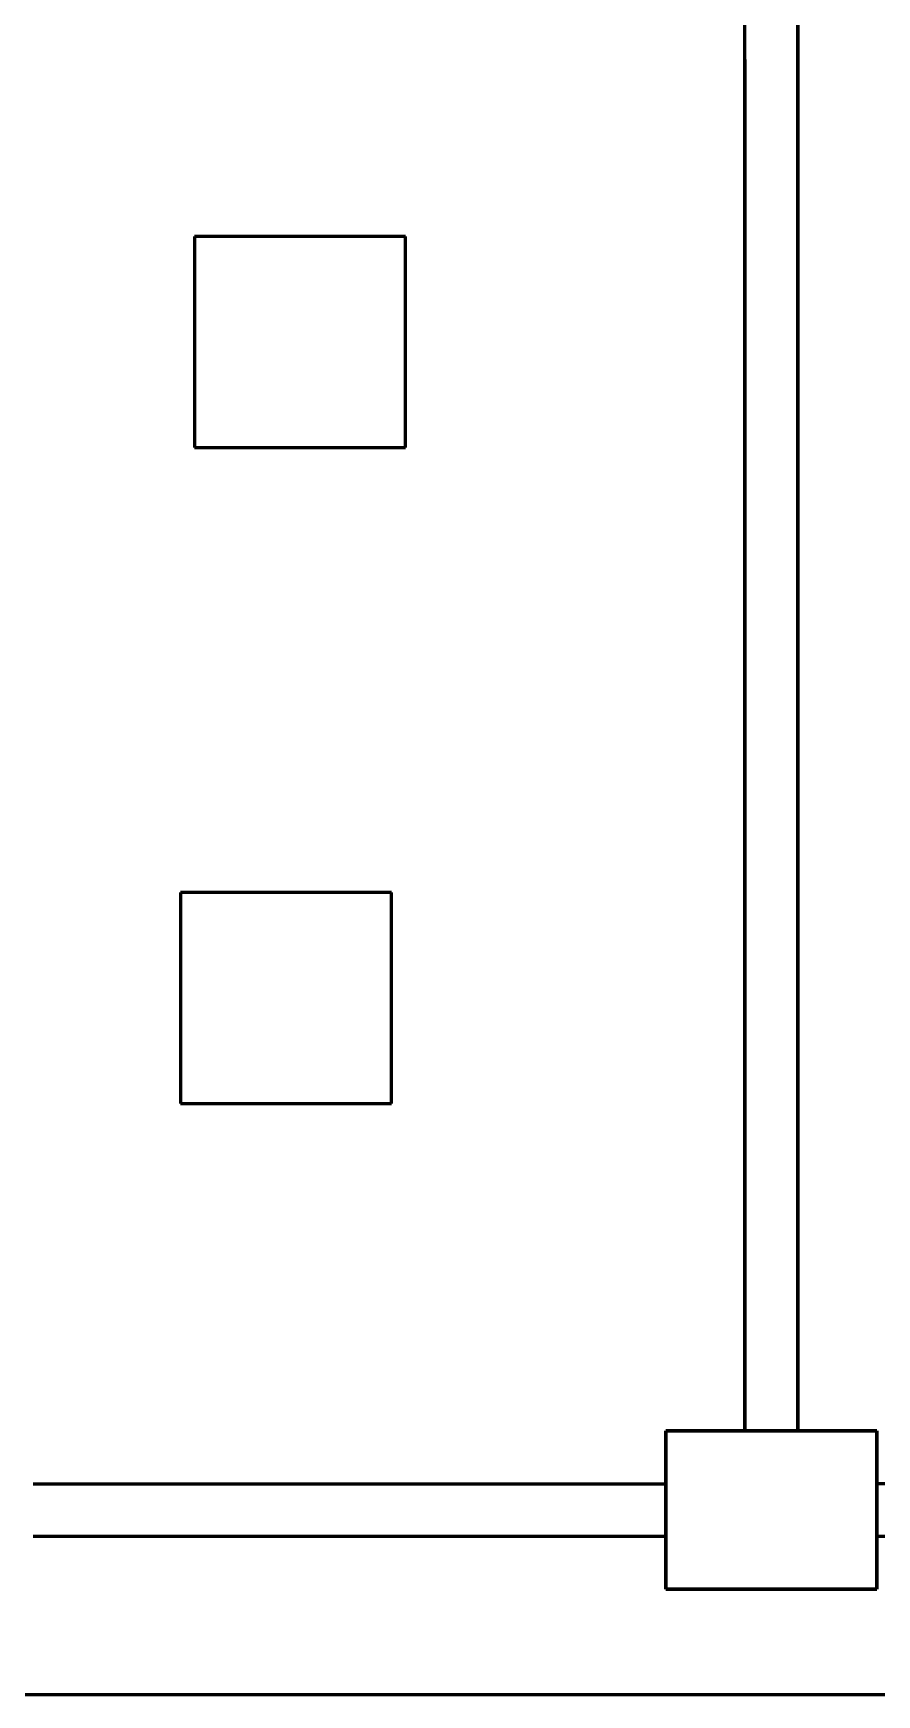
# Model space of a CAD drawing. Extents: x 0 to 297, y 0 to 292.
# Drawn here: x 98.34 to 106.34, y 62.79 to 78.54 of the extents above; entities that cross this region are included whole.
import ezdxf

# ---------------------------------------------------------------- set-up
doc = ezdxf.new("R2010")
doc.units = 0
doc.header["$MEASUREMENT"] = 0
doc.linetypes.add('K5LT_BASIC', pattern=[0])
doc.layers.add('Системный слой', color=7, linetype='Continuous')

# ---------------------------------------------------------------- blocks, each defined once
blk = doc.blocks.new('*U')
at = {"layer": 'Системный слой', "linetype": 'K5LT_BASIC', "lineweight": 60}
for p, q in [((101.868, 76.607), (99.868, 76.607)), ((99.868, 76.607), (99.868, 74.607)), ((101.868, 74.607), (101.868, 76.607)), ((99.868, 74.607), (101.868, 74.607)), ((101.736, 70.39), (99.736, 70.39)), ((99.736, 70.39), (99.736, 68.39)), ((101.736, 68.39), (101.736, 70.39)), ((99.736, 68.39), (101.736, 68.39)), ((106.338, 65.286), (104.338, 65.286)), ((104.338, 65.286), (104.338, 63.786)), ((106.338, 63.786), (106.338, 65.286)), ((104.338, 63.786), (106.338, 63.786))]:
    blk.add_line(p, q, dxfattribs=at)

msp = doc.modelspace()

# ---------------------------------------------------------------- linework, layer by layer
at = {"layer": 'Системный слой', "linetype": 'K5LT_BASIC', "lineweight": 60}
for p, q in [((105.088, 65.286), (105.088, 85.286)), ((105.588, 65.285), (105.588, 85.286)), ((105.588, 85.286), (105.588, 65.285)), ((105.088, 78.285), (105.088, 65.286)), ((105.588, 65.285), (105.588, 78.285)), ((106.338, 65.286), (104.338, 65.286)), ((104.338, 63.786), (104.338, 65.286)), ((104.338, 65.286), (104.338, 63.786)), ((104.338, 65.286), (106.338, 65.286)), ((104.338, 65.286), (104.338, 63.786)), ((104.338, 65.286), (106.338, 65.286)), ((106.338, 65.286), (104.338, 65.286)), ((104.338, 63.786), (104.338, 65.286)), ((104.338, 65.286), (104.338, 63.786)), ((104.338, 65.286), (106.338, 65.286)), ((106.338, 65.286), (106.338, 63.786)), ((106.338, 65.286), (106.338, 63.786)), ((106.338, 65.286), (106.338, 63.786)), ((106.338, 65.286), (106.338, 63.786)), ((106.338, 65.286), (106.338, 63.786)), ((106.338, 65.286), (106.338, 63.786)), ((98.338, 64.786), (104.338, 64.786)), ((112.337, 64.786), (106.338, 64.786)), ((104.338, 64.286), (98.338, 64.286)), ((112.338, 64.286), (106.338, 64.286)), ((106.338, 63.786), (104.338, 63.786)), ((104.338, 63.786), (106.338, 63.786)), ((106.338, 63.786), (104.338, 63.786)), ((104.338, 63.786), (106.338, 63.786)), ((106.338, 63.786), (104.338, 63.786)), ((104.338, 63.786), (106.338, 63.786)), ((105.588, 63.786), (104.838, 63.786)), ((105.588, 63.786), (104.838, 63.786)), ((105.588, 63.786), (104.838, 63.786)), ((146.338, 62.786), (88.338, 62.786))]:
    msp.add_line(p, q, dxfattribs=at)

# ---------------------------------------------------------------- block references
at = {"layer": 'Системный слой'}
msp.add_blockref('*U', (0, 0), dxfattribs=at)
msp.add_blockref('*U', (0, 0), dxfattribs=at)
msp.add_blockref('*U', (0, 0), dxfattribs=at)
msp.add_blockref('*U', (0, 0), dxfattribs=at)
msp.add_blockref('*U', (0, 0), dxfattribs=at)
msp.add_blockref('*U', (0, 0), dxfattribs=at)
msp.add_blockref('*U', (0, 0), dxfattribs=at)
msp.add_blockref('*U', (0, 0), dxfattribs=at)
msp.add_blockref('*U', (0, 0), dxfattribs=at)
msp.add_blockref('*U', (0, 0), dxfattribs=at)
msp.add_blockref('*U', (0, 0), dxfattribs=at)
msp.add_blockref('*U', (0, 0), dxfattribs=at)
msp.add_blockref('*U', (0, 0), dxfattribs=at)
msp.add_blockref('*U', (0, 0), dxfattribs=at)
msp.add_blockref('*U', (0, 0), dxfattribs=at)
msp.add_blockref('*U', (0, 0), dxfattribs=at)
msp.add_blockref('*U', (0, 0), dxfattribs=at)
msp.add_blockref('*U', (0, 0), dxfattribs=at)
msp.add_blockref('*U', (0, 0), dxfattribs=at)
msp.add_blockref('*U', (0, 0), dxfattribs=at)
msp.add_blockref('*U', (0, 0), dxfattribs=at)
msp.add_blockref('*U', (0, 0), dxfattribs=at)
msp.add_blockref('*U', (0, 0), dxfattribs=at)
msp.add_blockref('*U', (0, 0), dxfattribs=at)
msp.add_blockref('*U', (0, 0), dxfattribs=at)
msp.add_blockref('*U', (0, 0), dxfattribs=at)
msp.add_blockref('*U', (0, 0), dxfattribs=at)
msp.add_blockref('*U', (0, 0), dxfattribs=at)
msp.add_blockref('*U', (0, 0), dxfattribs=at)
msp.add_blockref('*U', (0, 0), dxfattribs=at)
msp.add_blockref('*U', (0, 0), dxfattribs=at)
msp.add_blockref('*U', (0, 0), dxfattribs=at)
msp.add_blockref('*U', (0, 0), dxfattribs=at)
msp.add_blockref('*U', (0, 0), dxfattribs=at)
msp.add_blockref('*U', (0, 0), dxfattribs=at)
msp.add_blockref('*U', (0, 0), dxfattribs=at)
msp.add_blockref('*U', (0, 0), dxfattribs=at)
msp.add_blockref('*U', (0, 0), dxfattribs=at)
msp.add_blockref('*U', (0, 0), dxfattribs=at)
msp.add_blockref('*U', (0, 0), dxfattribs=at)
msp.add_blockref('*U', (0, 0), dxfattribs=at)
msp.add_blockref('*U', (0, 0), dxfattribs=at)
msp.add_blockref('*U', (0, 0), dxfattribs=at)
msp.add_blockref('*U', (0, 0), dxfattribs=at)
msp.add_blockref('*U', (0, 0), dxfattribs=at)
msp.add_blockref('*U', (0, 0), dxfattribs=at)
msp.add_blockref('*U', (0, 0), dxfattribs=at)
msp.add_blockref('*U', (0, 0), dxfattribs=at)
msp.add_blockref('*U', (0, 0), dxfattribs=at)
msp.add_blockref('*U', (0, 0), dxfattribs=at)
msp.add_blockref('*U', (0, 0), dxfattribs=at)
msp.add_blockref('*U', (0, 0), dxfattribs=at)
msp.add_blockref('*U', (0, 0), dxfattribs=at)
msp.add_blockref('*U', (0, 0), dxfattribs=at)
msp.add_blockref('*U', (0, 0), dxfattribs=at)
msp.add_blockref('*U', (0, 0), dxfattribs=at)
msp.add_blockref('*U', (0, 0), dxfattribs=at)
msp.add_blockref('*U', (0, 0), dxfattribs=at)
msp.add_blockref('*U', (0, 0), dxfattribs=at)
msp.add_blockref('*U', (0, 0), dxfattribs=at)
msp.add_blockref('*U', (0, 0), dxfattribs=at)
msp.add_blockref('*U', (0, 0), dxfattribs=at)
msp.add_blockref('*U', (0, 0), dxfattribs=at)
msp.add_blockref('*U', (0, 0), dxfattribs=at)
msp.add_blockref('*U', (0, 0), dxfattribs=at)
msp.add_blockref('*U', (0, 0), dxfattribs=at)
msp.add_blockref('*U', (0, 0), dxfattribs=at)
msp.add_blockref('*U', (0, 0), dxfattribs=at)
msp.add_blockref('*U', (0, 0), dxfattribs=at)
msp.add_blockref('*U', (0, 0), dxfattribs=at)
msp.add_blockref('*U', (0, 0), dxfattribs=at)
msp.add_blockref('*U', (0, 0), dxfattribs=at)
msp.add_blockref('*U', (0, 0), dxfattribs=at)
msp.add_blockref('*U', (0, 0), dxfattribs=at)
msp.add_blockref('*U', (0, 0), dxfattribs=at)
msp.add_blockref('*U', (0, 0), dxfattribs=at)
msp.add_blockref('*U', (0, 0), dxfattribs=at)
msp.add_blockref('*U', (0, 0), dxfattribs=at)
msp.add_blockref('*U', (0, 0), dxfattribs=at)
msp.add_blockref('*U', (0, 0), dxfattribs=at)
msp.add_blockref('*U', (0, 0), dxfattribs=at)
msp.add_blockref('*U', (0, 0), dxfattribs=at)
msp.add_blockref('*U', (0, 0), dxfattribs=at)
msp.add_blockref('*U', (0, 0), dxfattribs=at)
msp.add_blockref('*U', (0, 0), dxfattribs=at)
msp.add_blockref('*U', (0, 0), dxfattribs=at)
msp.add_blockref('*U', (0, 0), dxfattribs=at)
msp.add_blockref('*U', (0, 0), dxfattribs=at)
msp.add_blockref('*U', (0, 0), dxfattribs=at)
msp.add_blockref('*U', (0, 0), dxfattribs=at)
msp.add_blockref('*U', (0, 0), dxfattribs=at)
msp.add_blockref('*U', (0, 0), dxfattribs=at)
msp.add_blockref('*U', (0, 0), dxfattribs=at)
msp.add_blockref('*U', (0, 0), dxfattribs=at)
msp.add_blockref('*U', (0, 0), dxfattribs=at)
msp.add_blockref('*U', (0, 0), dxfattribs=at)
msp.add_blockref('*U', (0, 0), dxfattribs=at)
msp.add_blockref('*U', (0, 0), dxfattribs=at)
msp.add_blockref('*U', (0, 0), dxfattribs=at)
msp.add_blockref('*U', (0, 0), dxfattribs=at)
msp.add_blockref('*U', (0, 0), dxfattribs=at)
msp.add_blockref('*U', (0, 0), dxfattribs=at)
msp.add_blockref('*U', (0, 0), dxfattribs=at)
msp.add_blockref('*U', (0, 0), dxfattribs=at)
msp.add_blockref('*U', (0, 0), dxfattribs=at)
msp.add_blockref('*U', (0, 0), dxfattribs=at)
msp.add_blockref('*U', (0, 0), dxfattribs=at)
msp.add_blockref('*U', (0, 0), dxfattribs=at)
msp.add_blockref('*U', (0, 0), dxfattribs=at)
msp.add_blockref('*U', (0, 0), dxfattribs=at)
msp.add_blockref('*U', (0, 0), dxfattribs=at)
msp.add_blockref('*U', (0, 0), dxfattribs=at)
msp.add_blockref('*U', (0, 0), dxfattribs=at)
msp.add_blockref('*U', (0, 0), dxfattribs=at)
msp.add_blockref('*U', (0, 0), dxfattribs=at)
msp.add_blockref('*U', (0, 0), dxfattribs=at)
msp.add_blockref('*U', (0, 0), dxfattribs=at)
msp.add_blockref('*U', (0, 0), dxfattribs=at)
msp.add_blockref('*U', (0, 0), dxfattribs=at)
msp.add_blockref('*U', (0, 0), dxfattribs=at)
msp.add_blockref('*U', (0, 0), dxfattribs=at)
msp.add_blockref('*U', (0, 0), dxfattribs=at)
msp.add_blockref('*U', (0, 0), dxfattribs=at)
msp.add_blockref('*U', (0, 0), dxfattribs=at)
msp.add_blockref('*U', (0, 0), dxfattribs=at)
msp.add_blockref('*U', (0, 0), dxfattribs=at)
msp.add_blockref('*U', (0, 0), dxfattribs=at)
msp.add_blockref('*U', (0, 0), dxfattribs=at)
msp.add_blockref('*U', (0, 0), dxfattribs=at)
msp.add_blockref('*U', (0, 0), dxfattribs=at)
msp.add_blockref('*U', (0, 0), dxfattribs=at)
msp.add_blockref('*U', (0, 0), dxfattribs=at)
msp.add_blockref('*U', (0, 0), dxfattribs=at)
msp.add_blockref('*U', (0, 0), dxfattribs=at)
msp.add_blockref('*U', (0, 0), dxfattribs=at)
msp.add_blockref('*U', (0, 0), dxfattribs=at)
msp.add_blockref('*U', (0, 0), dxfattribs=at)
msp.add_blockref('*U', (0, 0), dxfattribs=at)
msp.add_blockref('*U', (0, 0), dxfattribs=at)
msp.add_blockref('*U', (0, 0), dxfattribs=at)
msp.add_blockref('*U', (0, 0), dxfattribs=at)
msp.add_blockref('*U', (0, 0), dxfattribs=at)
msp.add_blockref('*U', (0, 0), dxfattribs=at)
msp.add_blockref('*U', (0, 0), dxfattribs=at)
msp.add_blockref('*U', (0, 0), dxfattribs=at)
msp.add_blockref('*U', (0, 0), dxfattribs=at)
msp.add_blockref('*U', (0, 0), dxfattribs=at)
msp.add_blockref('*U', (0, 0), dxfattribs=at)
msp.add_blockref('*U', (0, 0), dxfattribs=at)
msp.add_blockref('*U', (0, 0), dxfattribs=at)
msp.add_blockref('*U', (0, 0), dxfattribs=at)
msp.add_blockref('*U', (0, 0), dxfattribs=at)
msp.add_blockref('*U', (0, 0), dxfattribs=at)
msp.add_blockref('*U', (0, 0), dxfattribs=at)
msp.add_blockref('*U', (0, 0), dxfattribs=at)
msp.add_blockref('*U', (0, 0), dxfattribs=at)
msp.add_blockref('*U', (0, 0), dxfattribs=at)
msp.add_blockref('*U', (0, 0), dxfattribs=at)
msp.add_blockref('*U', (0, 0), dxfattribs=at)
msp.add_blockref('*U', (0, 0), dxfattribs=at)
msp.add_blockref('*U', (0, 0), dxfattribs=at)
msp.add_blockref('*U', (0, 0), dxfattribs=at)
msp.add_blockref('*U', (0, 0), dxfattribs=at)
msp.add_blockref('*U', (0, 0), dxfattribs=at)
msp.add_blockref('*U', (0, 0), dxfattribs=at)
msp.add_blockref('*U', (0, 0), dxfattribs=at)
msp.add_blockref('*U', (0, 0), dxfattribs=at)
msp.add_blockref('*U', (0, 0), dxfattribs=at)
msp.add_blockref('*U', (0, 0), dxfattribs=at)
msp.add_blockref('*U', (0, 0), dxfattribs=at)
msp.add_blockref('*U', (0, 0), dxfattribs=at)
msp.add_blockref('*U', (0, 0), dxfattribs=at)
msp.add_blockref('*U', (0, 0), dxfattribs=at)
msp.add_blockref('*U', (0, 0), dxfattribs=at)
msp.add_blockref('*U', (0, 0), dxfattribs=at)
msp.add_blockref('*U', (0, 0), dxfattribs=at)
msp.add_blockref('*U', (0, 0), dxfattribs=at)
msp.add_blockref('*U', (0, 0), dxfattribs=at)
msp.add_blockref('*U', (0, 0), dxfattribs=at)
msp.add_blockref('*U', (0, 0), dxfattribs=at)
msp.add_blockref('*U', (0, 0), dxfattribs=at)
msp.add_blockref('*U', (0, 0), dxfattribs=at)
msp.add_blockref('*U', (0, 0), dxfattribs=at)
msp.add_blockref('*U', (0, 0), dxfattribs=at)
msp.add_blockref('*U', (0, 0), dxfattribs=at)
msp.add_blockref('*U', (0, 0), dxfattribs=at)
msp.add_blockref('*U', (0, 0), dxfattribs=at)
msp.add_blockref('*U', (0, 0), dxfattribs=at)
msp.add_blockref('*U', (0, 0), dxfattribs=at)
msp.add_blockref('*U', (0, 0), dxfattribs=at)
msp.add_blockref('*U', (0, 0), dxfattribs=at)
msp.add_blockref('*U', (0, 0), dxfattribs=at)
msp.add_blockref('*U', (0, 0), dxfattribs=at)
msp.add_blockref('*U', (0, 0), dxfattribs=at)
msp.add_blockref('*U', (0, 0), dxfattribs=at)
msp.add_blockref('*U', (0, 0), dxfattribs=at)
msp.add_blockref('*U', (0, 0), dxfattribs=at)
msp.add_blockref('*U', (0, 0), dxfattribs=at)
msp.add_blockref('*U', (0, 0), dxfattribs=at)
msp.add_blockref('*U', (0, 0), dxfattribs=at)
msp.add_blockref('*U', (0, 0), dxfattribs=at)
msp.add_blockref('*U', (0, 0), dxfattribs=at)
msp.add_blockref('*U', (0, 0), dxfattribs=at)
msp.add_blockref('*U', (0, 0), dxfattribs=at)
msp.add_blockref('*U', (0, 0), dxfattribs=at)
msp.add_blockref('*U', (0, 0), dxfattribs=at)
msp.add_blockref('*U', (0, 0), dxfattribs=at)
msp.add_blockref('*U', (0, 0), dxfattribs=at)
msp.add_blockref('*U', (0, 0), dxfattribs=at)
msp.add_blockref('*U', (0, 0), dxfattribs=at)
msp.add_blockref('*U', (0, 0), dxfattribs=at)
msp.add_blockref('*U', (0, 0), dxfattribs=at)
msp.add_blockref('*U', (0, 0), dxfattribs=at)
msp.add_blockref('*U', (0, 0), dxfattribs=at)
msp.add_blockref('*U', (0, 0), dxfattribs=at)
msp.add_blockref('*U', (0, 0), dxfattribs=at)
msp.add_blockref('*U', (0, 0), dxfattribs=at)
msp.add_blockref('*U', (0, 0), dxfattribs=at)
msp.add_blockref('*U', (0, 0), dxfattribs=at)
msp.add_blockref('*U', (0, 0), dxfattribs=at)
msp.add_blockref('*U', (0, 0), dxfattribs=at)
msp.add_blockref('*U', (0, 0), dxfattribs=at)
msp.add_blockref('*U', (0, 0), dxfattribs=at)
msp.add_blockref('*U', (0, 0), dxfattribs=at)
msp.add_blockref('*U', (0, 0), dxfattribs=at)
msp.add_blockref('*U', (0, 0), dxfattribs=at)
msp.add_blockref('*U', (0, 0), dxfattribs=at)
msp.add_blockref('*U', (0, 0), dxfattribs=at)
msp.add_blockref('*U', (0, 0), dxfattribs=at)
msp.add_blockref('*U', (0, 0), dxfattribs=at)
msp.add_blockref('*U', (0, 0), dxfattribs=at)
msp.add_blockref('*U', (0, 0), dxfattribs=at)
msp.add_blockref('*U', (0, 0), dxfattribs=at)
msp.add_blockref('*U', (0, 0), dxfattribs=at)
msp.add_blockref('*U', (0, 0), dxfattribs=at)
msp.add_blockref('*U', (0, 0), dxfattribs=at)
msp.add_blockref('*U', (0, 0), dxfattribs=at)
msp.add_blockref('*U', (0, 0), dxfattribs=at)
msp.add_blockref('*U', (0, 0), dxfattribs=at)
msp.add_blockref('*U', (0, 0), dxfattribs=at)
msp.add_blockref('*U', (0, 0), dxfattribs=at)
msp.add_blockref('*U', (0, 0), dxfattribs=at)
msp.add_blockref('*U', (0, 0), dxfattribs=at)
msp.add_blockref('*U', (0, 0), dxfattribs=at)
msp.add_blockref('*U', (0, 0), dxfattribs=at)
msp.add_blockref('*U', (0, 0), dxfattribs=at)
msp.add_blockref('*U', (0, 0), dxfattribs=at)
msp.add_blockref('*U', (0, 0), dxfattribs=at)
msp.add_blockref('*U', (0, 0), dxfattribs=at)
msp.add_blockref('*U', (0, 0), dxfattribs=at)
msp.add_blockref('*U', (0, 0), dxfattribs=at)
msp.add_blockref('*U', (0, 0), dxfattribs=at)
msp.add_blockref('*U', (0, 0), dxfattribs=at)
msp.add_blockref('*U', (0, 0), dxfattribs=at)
msp.add_blockref('*U', (0, 0), dxfattribs=at)
msp.add_blockref('*U', (0, 0), dxfattribs=at)
msp.add_blockref('*U', (0, 0), dxfattribs=at)
msp.add_blockref('*U', (0, 0), dxfattribs=at)
msp.add_blockref('*U', (0, 0), dxfattribs=at)
msp.add_blockref('*U', (0, 0), dxfattribs=at)
msp.add_blockref('*U', (0, 0), dxfattribs=at)
msp.add_blockref('*U', (0, 0), dxfattribs=at)
msp.add_blockref('*U', (0, 0), dxfattribs=at)
msp.add_blockref('*U', (0, 0), dxfattribs=at)
msp.add_blockref('*U', (0, 0), dxfattribs=at)
msp.add_blockref('*U', (0, 0), dxfattribs=at)
msp.add_blockref('*U', (0, 0), dxfattribs=at)
msp.add_blockref('*U', (0, 0), dxfattribs=at)
msp.add_blockref('*U', (0, 0), dxfattribs=at)
msp.add_blockref('*U', (0, 0), dxfattribs=at)
msp.add_blockref('*U', (0, 0), dxfattribs=at)
msp.add_blockref('*U', (0, 0), dxfattribs=at)
msp.add_blockref('*U', (0, 0), dxfattribs=at)
msp.add_blockref('*U', (0, 0), dxfattribs=at)
msp.add_blockref('*U', (0, 0), dxfattribs=at)
msp.add_blockref('*U', (0, 0), dxfattribs=at)
msp.add_blockref('*U', (0, 0), dxfattribs=at)
msp.add_blockref('*U', (0, 0), dxfattribs=at)
msp.add_blockref('*U', (0, 0), dxfattribs=at)
msp.add_blockref('*U', (0, 0), dxfattribs=at)
msp.add_blockref('*U', (0, 0), dxfattribs=at)
msp.add_blockref('*U', (0, 0), dxfattribs=at)
msp.add_blockref('*U', (0, 0), dxfattribs=at)
msp.add_blockref('*U', (0, 0), dxfattribs=at)
msp.add_blockref('*U', (0, 0), dxfattribs=at)
msp.add_blockref('*U', (0, 0), dxfattribs=at)
msp.add_blockref('*U', (0, 0), dxfattribs=at)
msp.add_blockref('*U', (0, 0), dxfattribs=at)
msp.add_blockref('*U', (0, 0), dxfattribs=at)
msp.add_blockref('*U', (0, 0), dxfattribs=at)
msp.add_blockref('*U', (0, 0), dxfattribs=at)
msp.add_blockref('*U', (0, 0), dxfattribs=at)
msp.add_blockref('*U', (0, 0), dxfattribs=at)
msp.add_blockref('*U', (0, 0), dxfattribs=at)
msp.add_blockref('*U', (0, 0), dxfattribs=at)
msp.add_blockref('*U', (0, 0), dxfattribs=at)
msp.add_blockref('*U', (0, 0), dxfattribs=at)
msp.add_blockref('*U', (0, 0), dxfattribs=at)
msp.add_blockref('*U', (0, 0), dxfattribs=at)
msp.add_blockref('*U', (0, 0), dxfattribs=at)
msp.add_blockref('*U', (0, 0), dxfattribs=at)
msp.add_blockref('*U', (0, 0), dxfattribs=at)
msp.add_blockref('*U', (0, 0), dxfattribs=at)
msp.add_blockref('*U', (0, 0), dxfattribs=at)
msp.add_blockref('*U', (0, 0), dxfattribs=at)
msp.add_blockref('*U', (0, 0), dxfattribs=at)
msp.add_blockref('*U', (0, 0), dxfattribs=at)
msp.add_blockref('*U', (0, 0), dxfattribs=at)
msp.add_blockref('*U', (0, 0), dxfattribs=at)
msp.add_blockref('*U', (0, 0), dxfattribs=at)
msp.add_blockref('*U', (0, 0), dxfattribs=at)
msp.add_blockref('*U', (0, 0), dxfattribs=at)
msp.add_blockref('*U', (0, 0), dxfattribs=at)
msp.add_blockref('*U', (0, 0), dxfattribs=at)
msp.add_blockref('*U', (0, 0), dxfattribs=at)
msp.add_blockref('*U', (0, 0), dxfattribs=at)
msp.add_blockref('*U', (0, 0), dxfattribs=at)
msp.add_blockref('*U', (0, 0), dxfattribs=at)
msp.add_blockref('*U', (0, 0), dxfattribs=at)
msp.add_blockref('*U', (0, 0), dxfattribs=at)
msp.add_blockref('*U', (0, 0), dxfattribs=at)
msp.add_blockref('*U', (0, 0), dxfattribs=at)
msp.add_blockref('*U', (0, 0), dxfattribs=at)
msp.add_blockref('*U', (0, 0), dxfattribs=at)
msp.add_blockref('*U', (0, 0), dxfattribs=at)
msp.add_blockref('*U', (0, 0), dxfattribs=at)
msp.add_blockref('*U', (0, 0), dxfattribs=at)
msp.add_blockref('*U', (0, 0), dxfattribs=at)
msp.add_blockref('*U', (0, 0), dxfattribs=at)
msp.add_blockref('*U', (0, 0), dxfattribs=at)
msp.add_blockref('*U', (0, 0), dxfattribs=at)
msp.add_blockref('*U', (0, 0), dxfattribs=at)
msp.add_blockref('*U', (0, 0), dxfattribs=at)
msp.add_blockref('*U', (0, 0), dxfattribs=at)
msp.add_blockref('*U', (0, 0), dxfattribs=at)
msp.add_blockref('*U', (0, 0), dxfattribs=at)
msp.add_blockref('*U', (0, 0), dxfattribs=at)
msp.add_blockref('*U', (0, 0), dxfattribs=at)
msp.add_blockref('*U', (0, 0), dxfattribs=at)
msp.add_blockref('*U', (0, 0), dxfattribs=at)
msp.add_blockref('*U', (0, 0), dxfattribs=at)
msp.add_blockref('*U', (0, 0), dxfattribs=at)
msp.add_blockref('*U', (0, 0), dxfattribs=at)
msp.add_blockref('*U', (0, 0), dxfattribs=at)
msp.add_blockref('*U', (0, 0), dxfattribs=at)
msp.add_blockref('*U', (0, 0), dxfattribs=at)
msp.add_blockref('*U', (0, 0), dxfattribs=at)
msp.add_blockref('*U', (0, 0), dxfattribs=at)
msp.add_blockref('*U', (0, 0), dxfattribs=at)
msp.add_blockref('*U', (0, 0), dxfattribs=at)
msp.add_blockref('*U', (0, 0), dxfattribs=at)
msp.add_blockref('*U', (0, 0), dxfattribs=at)
msp.add_blockref('*U', (0, 0), dxfattribs=at)
msp.add_blockref('*U', (0, 0), dxfattribs=at)
msp.add_blockref('*U', (0, 0), dxfattribs=at)
msp.add_blockref('*U', (0, 0), dxfattribs=at)
msp.add_blockref('*U', (0, 0), dxfattribs=at)
msp.add_blockref('*U', (0, 0), dxfattribs=at)
msp.add_blockref('*U', (0, 0), dxfattribs=at)
msp.add_blockref('*U', (0, 0), dxfattribs=at)
msp.add_blockref('*U', (0, 0), dxfattribs=at)
msp.add_blockref('*U', (0, 0), dxfattribs=at)
msp.add_blockref('*U', (0, 0), dxfattribs=at)
msp.add_blockref('*U', (0, 0), dxfattribs=at)
msp.add_blockref('*U', (0, 0), dxfattribs=at)
msp.add_blockref('*U', (0, 0), dxfattribs=at)
msp.add_blockref('*U', (0, 0), dxfattribs=at)
msp.add_blockref('*U', (0, 0), dxfattribs=at)
msp.add_blockref('*U', (0, 0), dxfattribs=at)
msp.add_blockref('*U', (0, 0), dxfattribs=at)
msp.add_blockref('*U', (0, 0), dxfattribs=at)
msp.add_blockref('*U', (0, 0), dxfattribs=at)
msp.add_blockref('*U', (0, 0), dxfattribs=at)
msp.add_blockref('*U', (0, 0), dxfattribs=at)
msp.add_blockref('*U', (0, 0), dxfattribs=at)
msp.add_blockref('*U', (0, 0), dxfattribs=at)
msp.add_blockref('*U', (0, 0), dxfattribs=at)
msp.add_blockref('*U', (0, 0), dxfattribs=at)
msp.add_blockref('*U', (0, 0), dxfattribs=at)
msp.add_blockref('*U', (0, 0), dxfattribs=at)
msp.add_blockref('*U', (0, 0), dxfattribs=at)
msp.add_blockref('*U', (0, 0), dxfattribs=at)
msp.add_blockref('*U', (0, 0), dxfattribs=at)
msp.add_blockref('*U', (0, 0), dxfattribs=at)
msp.add_blockref('*U', (0, 0), dxfattribs=at)
msp.add_blockref('*U', (0, 0), dxfattribs=at)
msp.add_blockref('*U', (0, 0), dxfattribs=at)
msp.add_blockref('*U', (0, 0), dxfattribs=at)
msp.add_blockref('*U', (0, 0), dxfattribs=at)
msp.add_blockref('*U', (0, 0), dxfattribs=at)
msp.add_blockref('*U', (0, 0), dxfattribs=at)
msp.add_blockref('*U', (0, 0), dxfattribs=at)
msp.add_blockref('*U', (0, 0), dxfattribs=at)
msp.add_blockref('*U', (0, 0), dxfattribs=at)
msp.add_blockref('*U', (0, 0), dxfattribs=at)
msp.add_blockref('*U', (0, 0), dxfattribs=at)
msp.add_blockref('*U', (0, 0), dxfattribs=at)
msp.add_blockref('*U', (0, 0), dxfattribs=at)
msp.add_blockref('*U', (0, 0), dxfattribs=at)
msp.add_blockref('*U', (0, 0), dxfattribs=at)
msp.add_blockref('*U', (0, 0), dxfattribs=at)
msp.add_blockref('*U', (0, 0), dxfattribs=at)
msp.add_blockref('*U', (0, 0), dxfattribs=at)
msp.add_blockref('*U', (0, 0), dxfattribs=at)
msp.add_blockref('*U', (0, 0), dxfattribs=at)
msp.add_blockref('*U', (0, 0), dxfattribs=at)
msp.add_blockref('*U', (0, 0), dxfattribs=at)
msp.add_blockref('*U', (0, 0), dxfattribs=at)
msp.add_blockref('*U', (0, 0), dxfattribs=at)
msp.add_blockref('*U', (0, 0), dxfattribs=at)
msp.add_blockref('*U', (0, 0), dxfattribs=at)
msp.add_blockref('*U', (0, 0), dxfattribs=at)
msp.add_blockref('*U', (0, 0), dxfattribs=at)
msp.add_blockref('*U', (0, 0), dxfattribs=at)
msp.add_blockref('*U', (0, 0), dxfattribs=at)
msp.add_blockref('*U', (0, 0), dxfattribs=at)
msp.add_blockref('*U', (0, 0), dxfattribs=at)
msp.add_blockref('*U', (0, 0), dxfattribs=at)
msp.add_blockref('*U', (0, 0), dxfattribs=at)
msp.add_blockref('*U', (0, 0), dxfattribs=at)
msp.add_blockref('*U', (0, 0), dxfattribs=at)

doc.saveas('drawing.dxf')
